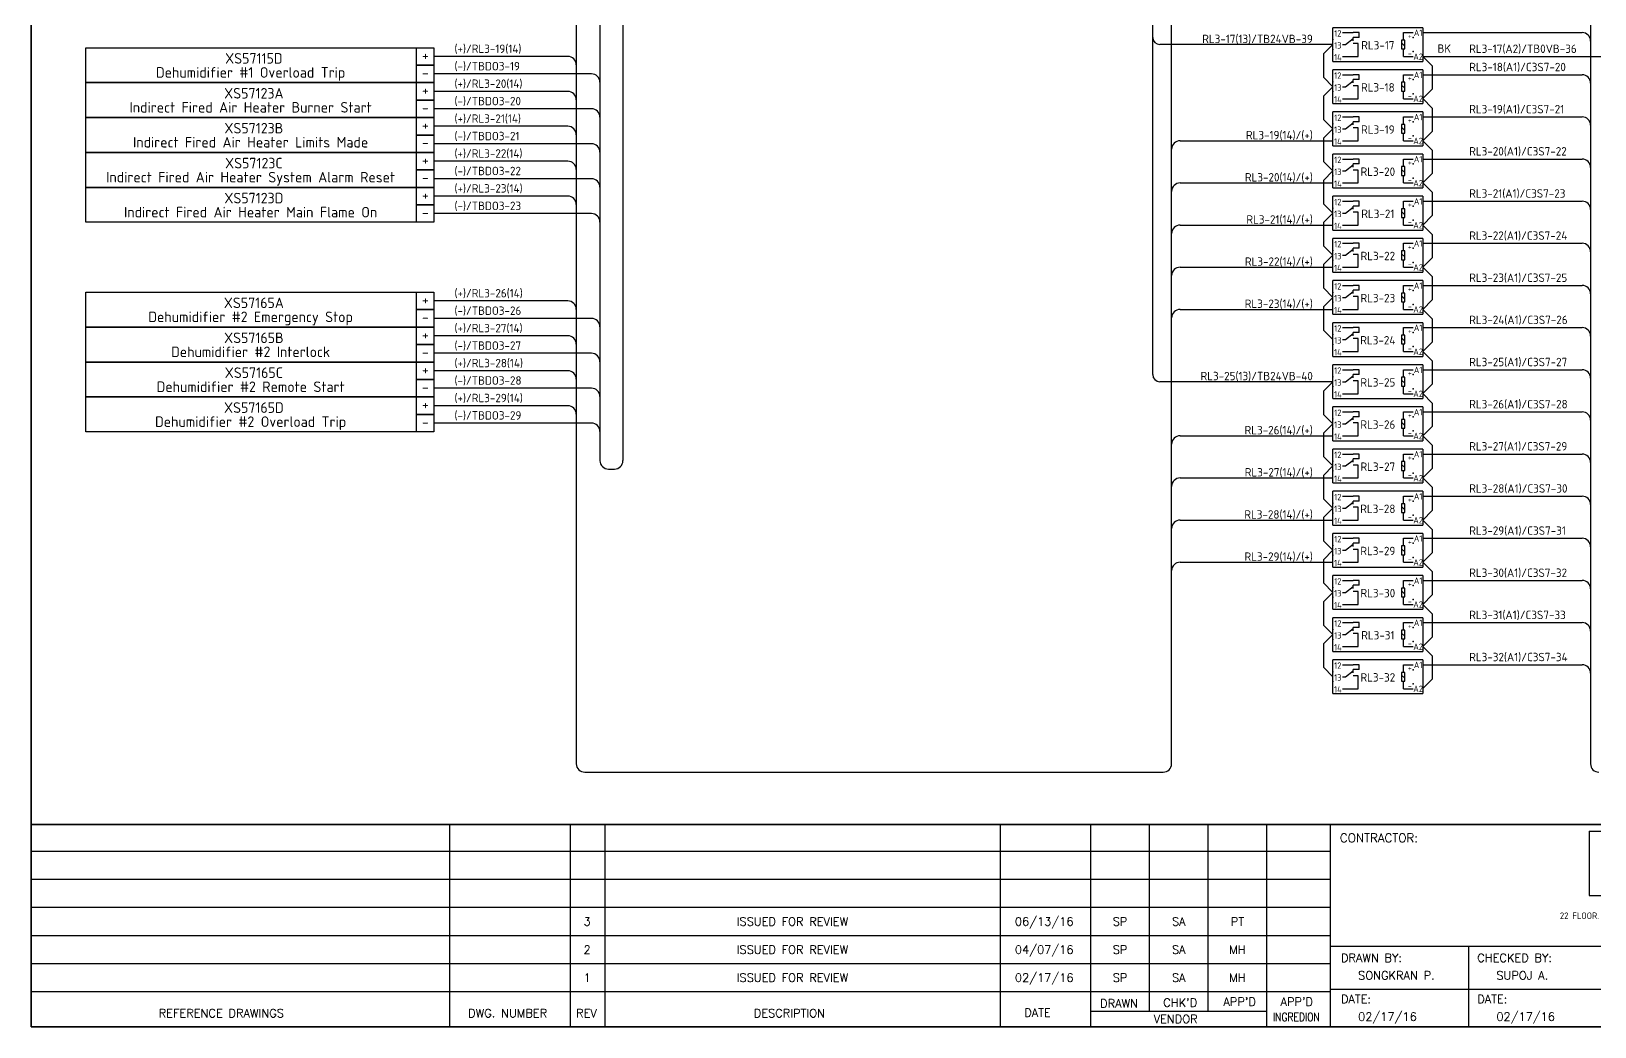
# Model space of a CAD drawing. Header units: inches. Extents: x 579627 to 667544, y 458630 to 507164.
# Drawn here: x 641478 to 643703, y 489908 to 491325 of the extents above; entities that cross this region are included whole.
import ezdxf
from ezdxf.enums import TextEntityAlignment as Align

# ---------------------------------------------------------------- set-up
doc = ezdxf.new("R2010")
doc.units = ezdxf.units.IN
doc.header["$MEASUREMENT"] = 0
for name, color, linetype in [('GT_1', 9, 'Continuous'), ('HELPPOINT', 7, 'Continuous'), ('MEMBER', 7, 'Continuous'), ('power', 7, 'Continuous')]:
    doc.layers.add(name, color=color, linetype=linetype)
doc.styles.add('HTX11', font='O8111901')
doc.styles.add('ISO3098B', font='ISO3098B.shx')
doc.styles.add('ROMANS', font='romans.shx', dxfattribs={"width": 0.85, "height": 25})

# ---------------------------------------------------------------- blocks, each defined once
blk = doc.blocks.new('TPA')
at = {"color": 0}
for p, q in [((565225.5, 502262.6), (565225.5, 502159)), ((565225.5, 502262.6), (565640.1, 502262.6)), ((565225.5, 502159), (565640.1, 502159))]:
    blk.add_line(p, q, dxfattribs=at)
at = {"layer": 'GT_1', "color": 4, "flags": 128}
for points in [[(563383.4, 501946.4), (563383.4, 502273.8)], [(563578.8, 501946.4), (563578.8, 502273.8)], [(563634.6, 501946.4), (563634.6, 502273.8)], [(564274, 501946.4), (564274, 502273.8)], [(564419.8, 501946.4), (564419.8, 502273.8)], [(564514.7, 501971.1), (564514.7, 502273.8)], [(564609.7, 501971.2), (564609.7, 502273.8)], [(564704.3, 501946.4), (564704.3, 502273.8)], [(564807.7, 501946.4), (564807.7, 502273.8)], [(564807.7, 502229.7), (562706.8, 502229.7)], [(564807.7, 502184.4), (562706.8, 502184.4)], [(564807.7, 502139.1), (562706.8, 502139.1)], [(564807.7, 502093.7), (562706.8, 502093.7)], [(565702.1, 502076.3), (564807.7, 502076.3)], [(565031.3, 501946.4), (565031.3, 502076.3)], [(564807.7, 502048.3), (562706.8, 502048.3)], [(564807.6, 502003), (562706.8, 502003)], [(565702.1, 502006.4), (564807.7, 502006.4)], [(564704.3, 501971.1), (564419.8, 501971.1)]]:
    blk.add_lwpolyline(points, dxfattribs=at)
at = {"layer": 'HELPPOINT', "color": 4, "lineweight": 35}
for p, q in [((562706.8, 501946.4), (562706.8, 505019.3)), ((562706.8, 501946.4), (562706.8, 505019.3)), ((567131, 501946.4), (562706.8, 501946.4)), ((567131, 501946.4), (562706.8, 501946.4))]:
    blk.add_line(p, q, dxfattribs=at)
at = {"layer": 'MEMBER', "color": 4, "lineweight": 35}
blk.add_line((562706.8, 502273.8), (567131, 502273.8), dxfattribs=at)
blk.add_line((562706.8, 502273.8), (567131, 502273.8), dxfattribs=at)
at = {"color": 4, "insert": (565640.9, 502148.9), "char_height": 10.5571, "width": 527.854, "attachment_point": 3, "style": 'ISO3098B'}
blk.add_mtext('ROCKWELL AUTOMATION THAI CO.,LTD.\\P22 FLOOR. TP&T BUILDING. 1 VIBHAVADEE 19, VIBHAVADEE-RANGSIT RD. CHATUCHAK, CHATUCHAK, BANGKOK 10900 THAILAND\\PTEL +66 (0) 2936-1500 FAX +66 (0) 2936-1511', dxfattribs=at)
at = {"style": 'HTX11'}
for tag, p in [('A', (566704.3, 502037.1)), ('B', (567038.2, 501963.3))]:
    blk.add_attdef(tag, text='', height=16.8, dxfattribs=at).set_placement(p, align=Align.MIDDLE_CENTER)
at = {"layer": 'MEMBER', "color": 4, "ltscale": 0.8, "style": 'ROMANS'}
for s, height, p in [('CONTRACTOR:', 14.035, (564822.6, 502244.9)), ('DRAWN BY:', 13.49, (564824.3, 502051.1)), ('CHECKED BY:', 13.495, (565044.7, 502051.1)), ('SONGKRAN P.', 13.495, (564852.1, 502022.7)), ('SUPOJ A.', 13.49, (565075.6, 502022.7)), ("APP'D", 13.49, (564634.3, 501980.1)), ("APP'D", 13.49, (564726.6, 501980.1)), ('DATE:', 13.49, (564824.3, 501984.5)), ('DATE:', 13.49, (565044.7, 501984.5)), ('REFERENCE DRAWINGS', 13.495, (562912.9, 501961.6)), ('DWG. NUMBER', 13.495, (563413.2, 501961.6)), ('REV', 13.49, (563587.7, 501961.6)), ('DESCRIPTION', 13.495, (563875, 501961.6)), ('DATE', 13.49, (564312.3, 501962.5)), ('DRAWN', 13.49, (564435, 501977.3)), ("CHK'D", 13.49, (564537, 501978.7)), ('02/17/16', 13.49, (564852.1, 501956)), ('02/17/16', 13.49, (565075.6, 501956)), ('VENDOR', 13.49, (564521.5, 501952.2))]:
    blk.add_text(s, height=height, dxfattribs=at).set_placement(p)
for s, height, p in [('3', 13.5, (563605.6, 502116.6)), ('ISSUED FOR REVIEW', 13.495, (563937.5, 502116.6)), ('06/13/16', 13.49, (564344.6, 502116.6)), ('SP', 13.49, (564467.2, 502116.6)), ('SA', 13.49, (564562.1, 502116.6)), ('PT', 13.49, (564657, 502116.6)), ('2', 13.5, (563605.6, 502071.2)), ('ISSUED FOR REVIEW', 13.495, (563937.5, 502071.2)), ('04/07/16', 13.49, (564344.6, 502071.2)), ('SP', 13.49, (564467.2, 502071.2)), ('SA', 13.49, (564562.1, 502071.2)), ('MH', 13.49, (564657, 502071.2)), ('1', 13.5, (563605.6, 502025.8)), ('ISSUED FOR REVIEW', 13.495, (563937.5, 502025.8)), ('02/17/16', 13.49, (564344.6, 502025.8)), ('SP', 13.49, (564467.2, 502025.8)), ('SA', 13.49, (564562.1, 502025.8)), ('MH', 13.49, (564657, 502025.8))]:
    blk.add_text(s, height=height, dxfattribs=at).set_placement(p, align=Align.MIDDLE_CENTER)
at = {"layer": 'MEMBER', "color": 4, "ltscale": 0.8, "style": 'ROMANS', "width": 0.8}
blk.add_text('INGREDION', height=13.49, dxfattribs=at).set_placement((564714.3, 501955.4))
blk = doc.blocks.new('700RL')
at = {"color": 1}
for p, q in [((625568.7, 491781.9), (625568.7, 491830)), ((625696.8, 491830), (625568.7, 491830)), ((625568.7, 491781.9), (625568.7, 491830)), ((625696.8, 491830), (625696.8, 491781.9)), ((625582.5, 491823), (625597.4, 491823)), ((625582.5, 491806), (625586.6, 491806)), ((625586.6, 491806), (625597.4, 491814.5)), ((625606.3, 491823), (625597.4, 491823)), ((625606.3, 491816.1), (625597.4, 491816.1)), ((625597.4, 491811.5), (625597.4, 491816.1)), ((625604.9, 491807.3), (625597.4, 491807.3)), ((625604.9, 491788.9), (625604.9, 491807.3)), ((625606.3, 491816.1), (625606.3, 491823)), ((625666.4, 491808.2), (625670.9, 491803.7)), ((625669.2, 491823), (625682.9, 491823)), ((625669.2, 491812.2), (625669.2, 491823)), ((625568.7, 491781.9), (625696.8, 491781.9)), ((625582.5, 491788.9), (625604.9, 491788.9)), ((625669.2, 491788.9), (625669.2, 491799.7)), ((625669.2, 491788.9), (625682.9, 491788.9))]:
    blk.add_line(p, q, dxfattribs=at)
blk.add_lwpolyline([(625670.9, 491799.7), (625670.9, 491812.2), (625666.4, 491812.2), (625666.4, 491799.7)], close=True, dxfattribs=at)
for p in [(625568.7, 491813), (625682.9, 491816), (625568.7, 491799), (625682.9, 491795.9)]:
    blk.add_point(p, dxfattribs=at)
at = {"color": 1, "style": 'ISO3098B'}
for s, p in [('12', (625575.8, 491821.8)), ('A1', (625690, 491822.7)), ('13', (625575.8, 491804.8)), ('+', (625678.2, 491818.4)), ('+', (625678.2, 491818.4)), ('14', (625575.8, 491787.8)), ('-', (625678.2, 491793.3)), ('A2', (625690, 491788.7))]:
    blk.add_text(s, height=9.12, dxfattribs=at).set_placement(p, align=Align.MIDDLE)

msp = doc.modelspace()

# ---------------------------------------------------------------- linework, layer by layer
at = {"color": 1}
for p, q in [((643073.7, 490836), (643073.7, 492337)), ((643330, 491306), (643083.7, 491306)), ((643330, 491306), (643316.6, 491292.6)), ((643316.6, 491292.6), (643316.6, 491259.4)), ((643330, 491246), (643316.6, 491259.4)), ((643330, 491246), (643316.6, 491232.6)), ((643316.6, 491232.6), (643316.6, 491199.4)), ((643330, 491186), (643316.6, 491199.4)), ((643330, 491186), (643316.6, 491172.6)), ((643316.6, 491172.6), (643316.6, 491139.4)), ((643330, 491126), (643316.6, 491139.4)), ((643330, 491126), (643316.6, 491112.6)), ((643316.6, 491112.6), (643316.6, 491079.4)), ((643330, 491066), (643316.6, 491079.4)), ((643330, 491066), (643316.6, 491052.6)), ((643316.6, 491052.6), (643316.6, 491019.4)), ((643330, 491006), (643316.6, 491019.4)), ((643330, 491006), (643316.6, 490992.6)), ((643316.6, 490992.6), (643316.6, 490959.4)), ((643330, 490946), (643316.6, 490959.4)), ((643330, 490946), (643316.6, 490932.6)), ((643316.6, 490932.6), (643316.6, 490899.4)), ((643330, 490886), (643316.6, 490899.4)), ((643330, 490826), (643083.7, 490826)), ((643330, 490826), (643316.6, 490812.6)), ((643316.6, 490812.6), (643316.6, 490779.4)), ((643330, 490766), (643316.6, 490779.4)), ((643330, 490766), (643316.6, 490752.6)), ((643316.6, 490752.6), (643316.6, 490719.4)), ((643330, 490706), (643316.6, 490719.4)), ((643330, 490706), (643316.6, 490692.6)), ((643316.6, 490692.6), (643316.6, 490659.4)), ((643330, 490646), (643316.6, 490659.4)), ((643330, 490646), (643316.6, 490632.6)), ((643316.6, 490632.6), (643316.6, 490599.4)), ((643330, 490586), (643316.6, 490599.4)), ((643330, 490586), (643316.6, 490572.6)), ((643316.6, 490572.6), (643316.6, 490539.4)), ((643330, 490526), (643316.6, 490539.4)), ((643330, 490526), (643316.6, 490512.6)), ((643316.6, 490512.6), (643316.6, 490479.4)), ((643330, 490466), (643316.6, 490479.4)), ((643330, 490466), (643316.6, 490452.6)), ((643316.6, 490452.6), (643316.6, 490419.4)), ((643330, 490406), (643316.6, 490419.4))]:
    msp.add_line(p, q, dxfattribs=at)
at = {"color": 4}
for p, q in [((643696.6, 492271), (643696.6, 490282.1)), ((643100.6, 490282.1), (643100.6, 492237)), ((642253.6, 492172.1), (642253.6, 490282.1)), ((643458, 491323), (643684.6, 491323)), ((642241.6, 491289.1), (642051, 491289.1)), ((643458, 491263), (643684.6, 491263)), ((642241.6, 491239.3), (642051, 491239.3)), ((642241.6, 491189.6), (642051, 491189.6)), ((643458, 491203), (643684.6, 491203)), ((643112.6, 491169), (643330, 491169)), ((642241.6, 491139.9), (642051, 491139.9)), ((643458, 491143), (643684.6, 491143)), ((643112.6, 491109), (643330, 491109)), ((642241.6, 491090.2), (642051, 491090.2)), ((643458, 491083), (643684.6, 491083)), ((643112.6, 491049), (643330, 491049)), ((643458, 491023), (643684.6, 491023)), ((643112.6, 490989), (643330, 490989)), ((643458, 490963), (643684.6, 490963)), ((642241.6, 490941), (642051, 490941)), ((643112.6, 490929), (643330, 490929)), ((643458, 490903), (643684.6, 490903)), ((642241.6, 490891.3), (642051, 490891.3)), ((642241.6, 490841.5), (642051, 490841.5)), ((643458, 490843), (643684.6, 490843)), ((642241.6, 490791.8), (642051, 490791.8)), ((643458, 490783), (643684.6, 490783)), ((643112.6, 490749), (643330, 490749)), ((643458, 490723), (643684.6, 490723)), ((643112.6, 490689), (643330, 490689)), ((643458, 490663), (643684.6, 490663)), ((643112.6, 490629), (643330, 490629)), ((643458, 490603), (643684.6, 490603)), ((643112.6, 490569), (643330, 490569)), ((643458, 490543), (643684.6, 490543)), ((643458, 490483), (643684.6, 490483)), ((643458, 490423), (643684.6, 490423)), ((642265.6, 490270.1), (643088.6, 490270.1))]:
    msp.add_line(p, q, dxfattribs=at)
at = {"color": 0}
for p, q in [((642287.3, 492147.2), (642287.3, 490713.6)), ((642320, 492147.2), (642320, 490713.6)), ((643458, 491289), (643471.4, 491275.6)), ((643458, 491289), (643730.5, 491289)), ((643471.4, 491275.6), (643471.4, 491242.4)), ((642275.3, 491264.2), (642051, 491264.2)), ((643458, 491229), (643471.4, 491242.4)), ((643458, 491229), (643471.4, 491215.6)), ((642275.3, 491214.5), (642051, 491214.5)), ((643471.4, 491215.6), (643471.4, 491182.4)), ((643458, 491169), (643471.4, 491182.4)), ((642275.3, 491164.8), (642051, 491164.8)), ((643458, 491169), (643471.4, 491155.6)), ((643471.4, 491155.6), (643471.4, 491122.4)), ((642275.3, 491115), (642051, 491115)), ((643458, 491109), (643471.4, 491122.4)), ((643458, 491109), (643471.4, 491095.6)), ((643471.4, 491095.6), (643471.4, 491062.4)), ((642275.3, 491065.3), (642051, 491065.3)), ((643458, 491049), (643471.4, 491062.4)), ((643458, 491049), (643471.4, 491035.6)), ((643471.4, 491035.6), (643471.4, 491002.4)), ((643458, 490989), (643471.4, 491002.4)), ((643458, 490989), (643471.4, 490975.6)), ((643471.4, 490975.6), (643471.4, 490942.4)), ((643458, 490929), (643471.4, 490942.4)), ((642275.3, 490916.1), (642051, 490916.1)), ((643458, 490929), (643471.4, 490915.6)), ((643471.4, 490915.6), (643471.4, 490882.4)), ((643458, 490869), (643471.4, 490882.4)), ((642275.3, 490866.4), (642051, 490866.4)), ((643458, 490869), (643471.4, 490855.6)), ((643471.4, 490855.6), (643471.4, 490822.4)), ((642275.3, 490816.7), (642051, 490816.7)), ((643458, 490809), (643471.4, 490822.4)), ((643458, 490809), (643471.4, 490795.6)), ((643471.4, 490795.6), (643471.4, 490762.4)), ((642275.3, 490767), (642051, 490767)), ((643458, 490749), (643471.4, 490762.4)), ((643458, 490749), (643471.4, 490735.6)), ((643471.4, 490735.6), (643471.4, 490702.4)), ((642299.3, 490701.6), (642308, 490701.6)), ((643458, 490689), (643471.4, 490702.4)), ((643458, 490689), (643471.4, 490675.6)), ((643471.4, 490675.6), (643471.4, 490642.4)), ((643458, 490629), (643471.4, 490642.4)), ((643458, 490629), (643471.4, 490615.6)), ((643471.4, 490615.6), (643471.4, 490582.4)), ((643458, 490569), (643471.4, 490582.4)), ((643458, 490569), (643471.4, 490555.6)), ((643471.4, 490555.6), (643471.4, 490522.4)), ((643458, 490509), (643471.4, 490522.4)), ((643458, 490509), (643471.4, 490495.6)), ((643471.4, 490495.6), (643471.4, 490462.4)), ((643458, 490449), (643471.4, 490462.4)), ((643458, 490449), (643471.4, 490435.6)), ((643471.4, 490435.6), (643471.4, 490402.4)), ((643458, 490389), (643471.4, 490402.4))]:
    msp.add_line(p, q, dxfattribs=at)
at = {"color": 2}
for points in [[(641555.7, 491301.5), (642051, 491301.5), (642051, 491251.8), (641555.7, 491251.8)], [(641555.7, 491251.8), (642051, 491251.8), (642051, 491202), (641555.7, 491202)], [(641555.7, 491202), (642051, 491202), (642051, 491152.3), (641555.7, 491152.3)], [(641555.7, 491152.3), (642051, 491152.3), (642051, 491102.6), (641555.7, 491102.6)], [(641555.7, 491102.6), (642051, 491102.6), (642051, 491052.9), (641555.7, 491052.9)], [(641555.7, 490953.4), (642051, 490953.4), (642051, 490903.7), (641555.7, 490903.7)], [(641555.7, 490903.7), (642051, 490903.7), (642051, 490854), (641555.7, 490854)], [(641555.7, 490854), (642051, 490854), (642051, 490804.3), (641555.7, 490804.3)], [(641555.7, 490804.3), (642051, 490804.3), (642051, 490754.5), (641555.7, 490754.5)]]:
    msp.add_lwpolyline(points, close=True, dxfattribs=at)
at = {"color": 1}
for points in [[(642026.1, 491301.5), (642051, 491301.5), (642051, 491276.6), (642026.1, 491276.6)], [(642026.1, 491251.8), (642051, 491251.8), (642051, 491226.9), (642026.1, 491226.9)], [(642026.1, 491202), (642051, 491202), (642051, 491177.2), (642026.1, 491177.2)], [(642026.1, 491152.3), (642051, 491152.3), (642051, 491127.5), (642026.1, 491127.5)], [(642026.1, 491102.6), (642051, 491102.6), (642051, 491077.7), (642026.1, 491077.7)], [(642026.1, 490953.4), (642051, 490953.4), (642051, 490928.6), (642026.1, 490928.6)], [(642026.1, 490903.7), (642051, 490903.7), (642051, 490878.8), (642026.1, 490878.8)], [(642026.1, 490854), (642051, 490854), (642051, 490829.1), (642026.1, 490829.1)], [(642026.1, 490804.3), (642051, 490804.3), (642051, 490779.4), (642026.1, 490779.4)]]:
    msp.add_lwpolyline(points, close=True, dxfattribs=at)
at = {"color": 0}
for points in [[(642026.1, 491276.6), (642051, 491276.6), (642051, 491251.8), (642026.1, 491251.8)], [(642026.1, 491226.9), (642051, 491226.9), (642051, 491202), (642026.1, 491202)], [(642026.1, 491177.2), (642051, 491177.2), (642051, 491152.3), (642026.1, 491152.3)], [(642026.1, 491127.5), (642051, 491127.5), (642051, 491102.6), (642026.1, 491102.6)], [(642026.1, 491077.7), (642051, 491077.7), (642051, 491052.9), (642026.1, 491052.9)], [(642026.1, 490928.6), (642051, 490928.6), (642051, 490903.7), (642026.1, 490903.7)], [(642026.1, 490878.8), (642051, 490878.8), (642051, 490854), (642026.1, 490854)], [(642026.1, 490829.1), (642051, 490829.1), (642051, 490804.3), (642026.1, 490804.3)], [(642026.1, 490779.4), (642051, 490779.4), (642051, 490754.5), (642026.1, 490754.5)]]:
    msp.add_lwpolyline(points, close=True, dxfattribs=at)
at = {"color": 1}
for centre in [(643083.7, 491316), (643083.7, 490836)]:
    msp.add_arc(centre, 10, 180, 270, dxfattribs=at)
at = {"color": 4}
for centre, start, end in [((643684.6, 491311), 0, 90), ((642241.6, 491277.1), 0, 90), ((643684.6, 491251), 0, 90), ((642241.6, 491227.3), 0, 90), ((642241.6, 491177.6), 0, 90), ((643684.6, 491191), 0, 90), ((643112.6, 491157), 90, 180), ((642241.6, 491127.9), 0, 90), ((643684.6, 491131), 0, 90), ((643112.6, 491097), 90, 180), ((642241.6, 491078.2), 0, 90), ((643684.6, 491071), 0, 90), ((643112.6, 491037), 90, 180), ((643684.6, 491011), 0, 90), ((643112.6, 490977), 90, 180), ((643684.6, 490951), 0, 90), ((642241.6, 490929), 0, 90), ((643112.6, 490917), 90, 180), ((643684.6, 490891), 0, 90), ((642241.6, 490879.3), 0, 90), ((642241.6, 490829.5), 0, 90), ((643684.6, 490831), 0, 90), ((642241.6, 490779.8), 0, 90), ((643684.6, 490771), 0, 90), ((643112.6, 490737), 90, 180), ((643684.6, 490711), 0, 90), ((643112.6, 490677), 90, 180), ((643684.6, 490651), 0, 90), ((643112.6, 490617), 90, 180), ((643684.6, 490591), 0, 90), ((643112.6, 490557), 90, 180), ((643684.6, 490531), 0, 90), ((643684.6, 490471), 0, 90), ((643684.6, 490411), 0, 90), ((642265.6, 490282.1), 180, 270), ((643088.6, 490282.1), 270, 0), ((643708.6, 490282.1), 180, 270)]:
    msp.add_arc(centre, 12, start, end, dxfattribs=at)
at = {"color": 0}
for centre, start, end in [((642275.3, 491252.2), 0, 90), ((642275.3, 491202.5), 0, 90), ((642275.3, 491152.8), 0, 90), ((642275.3, 491103), 0, 90), ((642275.3, 491053.3), 0, 90), ((642275.3, 490904.1), 0, 90), ((642275.3, 490854.4), 0, 90), ((642275.3, 490804.7), 0, 90), ((642275.3, 490755), 0, 90), ((642299.3, 490713.6), 180, 270), ((642308, 490713.6), 270, 360)]:
    msp.add_arc(centre, 12, start, end, dxfattribs=at)

# ---------------------------------------------------------------- block references
at = {"xscale": 0.8800000000046566, "yscale": 0.8800000000046566, "zscale": 0.8800000000000001}
msp.add_blockref('TPA', (146296.1, 48194.8), dxfattribs=at)
at = {"color": 0}
for p in [(17761.3, -500), (17761.3, -560), (17761.3, -620), (17761.3, -680), (17761.3, -740), (17761.3, -800), (17761.3, -860), (17761.3, -920), (17761.3, -980), (17761.3, -1040), (17761.3, -1100), (17761.3, -1160), (17761.3, -1220), (17761.3, -1280), (17761.3, -1340), (17761.3, -1400)]:
    msp.add_blockref('700RL', p, dxfattribs=at)

# ---------------------------------------------------------------- texts
at = {"color": 1, "style": 'ISO3098B'}
for s, p in [('RL3-17(13)/TB24VB-39', (643301.5, 491308)), ('RL3-25(13)/TB24VB-40', (643301.5, 490828))]:
    msp.add_text(s, height=12, dxfattribs=at).set_placement(p, align=Align.RIGHT)
at = {"color": 4, "style": 'ISO3098B'}
for s, p in [('XS57115D', (641794.8, 491286.3)), ('Dehumidifier #1 Overload Trip ', (641794.8, 491266.3)), ('XS57123A', (641794.8, 491236.6)), ('Indirect Fired Air Heater Burner Start ', (641794.8, 491216.6)), ('XS57123B', (641794.8, 491186.9)), ('Indirect Fired Air Heater Limits Made ', (641794.8, 491166.9)), ('XS57123C', (641794.8, 491137.2)), ('Indirect Fired Air Heater System Alarm Reset ', (641794.8, 491117.2)), ('XS57123D', (641794.8, 491087.4)), ('Indirect Fired Air Heater Main Flame On ', (641794.8, 491067.4)), ('XS57165A', (641794.8, 490938.3)), ('Dehumidifier #2 Emergency Stop ', (641794.8, 490918.3)), ('XS57165B', (641794.8, 490888.5)), ('Dehumidifier #2 Interlock ', (641794.8, 490868.5)), ('Dehumidifier #2 Remote Start ', (641794.8, 490818.8)), ('XS57165C', (641794.8, 490838.8)), ('XS57165D', (641794.8, 490789.1)), ('Dehumidifier #2 Overload Trip ', (641794.8, 490769.1))]:
    msp.add_text(s, height=15, dxfattribs=at).set_placement(p, align=Align.MIDDLE_CENTER)
for s, p in [('(+)/RL3-19(14)', (642080.3, 491294)), ('RL3-18(A1)/C3S7-20', (643524, 491268)), ('(+)/RL3-20(14)', (642080.3, 491244.3)), ('(+)/RL3-21(14)', (642080.3, 491194.6)), ('RL3-19(A1)/C3S7-21', (643524, 491208)), ('RL3-20(A1)/C3S7-22', (643524, 491148)), ('(+)/RL3-22(14)', (642080.3, 491144.9)), ('(+)/RL3-23(14)', (642080.3, 491095.2)), ('RL3-21(A1)/C3S7-23', (643524, 491088)), ('RL3-22(A1)/C3S7-24', (643524, 491028)), ('RL3-23(A1)/C3S7-25', (643524, 490968)), ('(+)/RL3-26(14)', (642080.3, 490946)), ('RL3-24(A1)/C3S7-26', (643524, 490908)), ('(+)/RL3-27(14)', (642080.3, 490896.3)), ('(+)/RL3-28(14)', (642080.3, 490846.5)), ('RL3-25(A1)/C3S7-27', (643524, 490848)), ('(+)/RL3-29(14)', (642080.3, 490796.8)), ('RL3-26(A1)/C3S7-28', (643524, 490788)), ('RL3-27(A1)/C3S7-29', (643524, 490728)), ('RL3-28(A1)/C3S7-30', (643524, 490668)), ('RL3-29(A1)/C3S7-31', (643524, 490608)), ('RL3-30(A1)/C3S7-32', (643524, 490548)), ('RL3-31(A1)/C3S7-33', (643524, 490488)), ('RL3-32(A1)/C3S7-34', (643524, 490428))]:
    msp.add_text(s, height=12, dxfattribs=at).set_placement(p)
at = {"color": 0, "style": 'ISO3098B'}
for s, p in [('RL3-17', (643394, 491305)), ('RL3-18', (643394, 491245)), ('RL3-19', (643394, 491185)), ('RL3-20', (643394, 491125)), ('RL3-21', (643394, 491065)), ('RL3-22', (643394, 491005)), ('RL3-23', (643394, 490945)), ('RL3-24', (643394, 490885)), ('RL3-25', (643394, 490825)), ('RL3-26', (643394, 490765)), ('RL3-27', (643394, 490705)), ('RL3-28', (643394, 490645)), ('RL3-29', (643394, 490585)), ('RL3-30', (643394, 490525)), ('RL3-31', (643394, 490465)), ('RL3-32', (643394, 490405))]:
    msp.add_text(s, height=12, dxfattribs=at).set_placement(p, align=Align.MIDDLE_CENTER)
for s, p in [('BK', (643478.9, 491294.2)), ('RL3-17(A2)/TB0VB-36', (643524, 491294)), ('(-)/TBDO3-19', (642080.3, 491269.2)), ('(-)/TBDO3-20', (642080.3, 491219.5)), ('(-)/TBDO3-21', (642080.3, 491169.7)), ('(-)/TBDO3-22', (642080.3, 491120)), ('(-)/TBDO3-23', (642080.3, 491070.3)), ('(-)/TBDO3-26', (642080.3, 490921.1)), ('(-)/TBDO3-27', (642080.3, 490871.4)), ('(-)/TBDO3-28', (642080.3, 490821.7)), ('(-)/TBDO3-29', (642080.3, 490772))]:
    msp.add_text(s, height=12, dxfattribs=at).set_placement(p)
at = {"color": 4, "style": 'ISO3098B'}
for s, p in [('RL3-19(14)/(+)', (643301.5, 491171)), ('RL3-20(14)/(+)', (643301.5, 491111)), ('RL3-21(14)/(+)', (643301.5, 491051)), ('RL3-22(14)/(+)', (643301.5, 490991)), ('RL3-23(14)/(+)', (643301.5, 490931)), ('RL3-26(14)/(+)', (643301.5, 490751)), ('RL3-27(14)/(+)', (643301.5, 490691)), ('RL3-28(14)/(+)', (643301.5, 490631)), ('RL3-29(14)/(+)', (643301.5, 490571))]:
    msp.add_text(s, height=12, dxfattribs=at).set_placement(p, align=Align.RIGHT)
at = {"layer": 'power', "color": 1, "style": 'ISO3098B'}
for p in [(642038.8, 491290.7), (642038.8, 491241), (642038.8, 491191.3), (642038.8, 491141.5), (642038.8, 491091.8), (642038.8, 490942.7), (642038.8, 490892.9), (642038.8, 490843.2), (642038.8, 490793.5)]:
    msp.add_text('+', height=15, dxfattribs=at).set_placement(p, align=Align.MIDDLE_CENTER)
at = {"layer": 'power', "color": 0, "style": 'ISO3098B'}
for p in [(642038.8, 491265.9), (642038.8, 491216.2), (642038.8, 491166.5), (642038.8, 491116.7), (642038.8, 491067), (642038.8, 490917.8), (642038.8, 490868.1), (642038.8, 490818.4), (642038.8, 490768.7)]:
    msp.add_text('-', height=15, dxfattribs=at).set_placement(p, align=Align.MIDDLE_CENTER)

doc.saveas('drawing.dxf')
